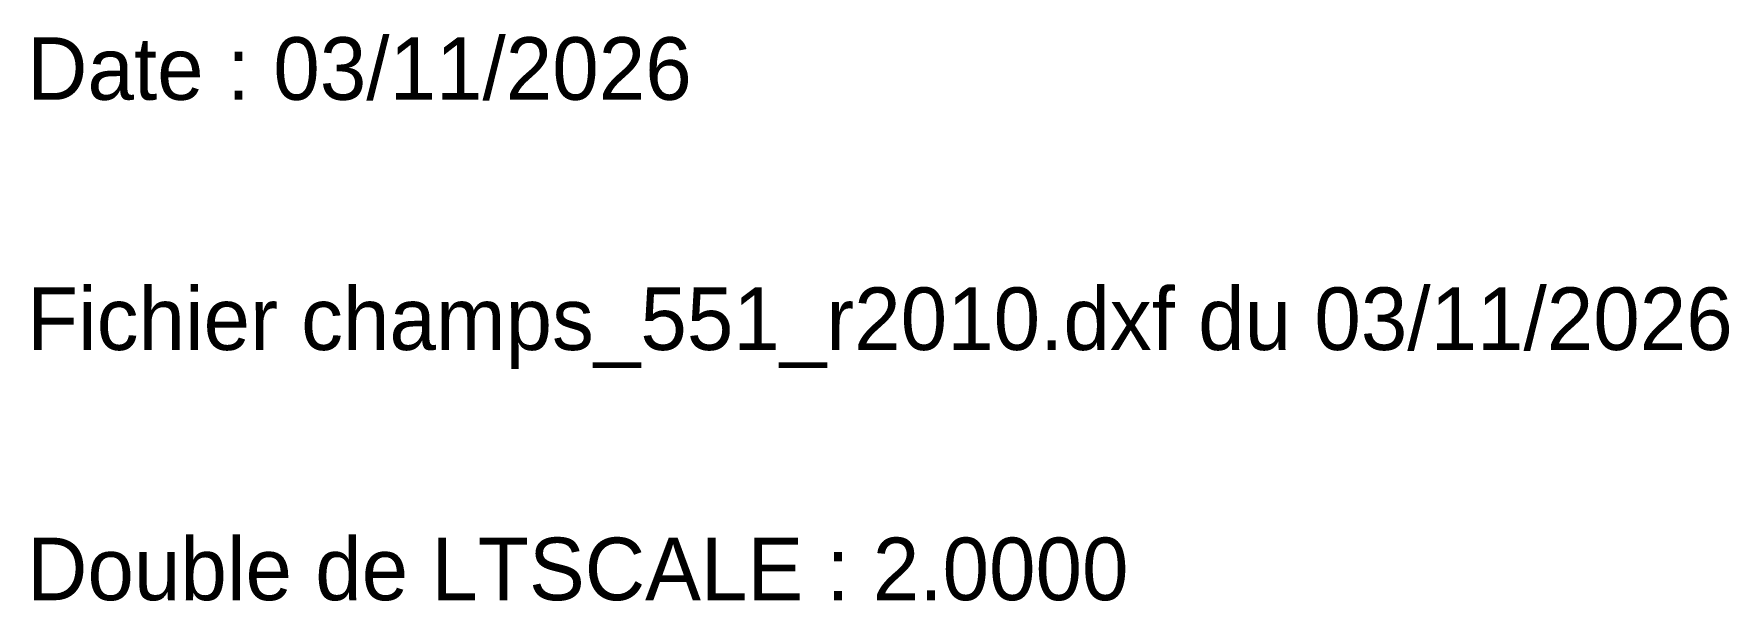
# Model space of a CAD drawing. Extents: x 0.3 to 68.1, y -22.5 to 0.1.
import ezdxf

# ---------------------------------------------------------------- set-up
doc = ezdxf.new("R2010")
doc.units = 0

msp = doc.modelspace()

# ---------------------------------------------------------------- texts
at = {"char_height": 2.5, "width": 120, "attachment_point": 1}
for s, insert in [('Date : 03/11/2026', (0, 0)), ('Fichier champs_551_r2010.dxf du 03/11/2026', (0, -10)), ('Double de LTSCALE : 2.0000', (0, -20))]:
    msp.add_mtext(s, dxfattribs=dict(at, insert=insert))

doc.saveas('drawing.dxf')
